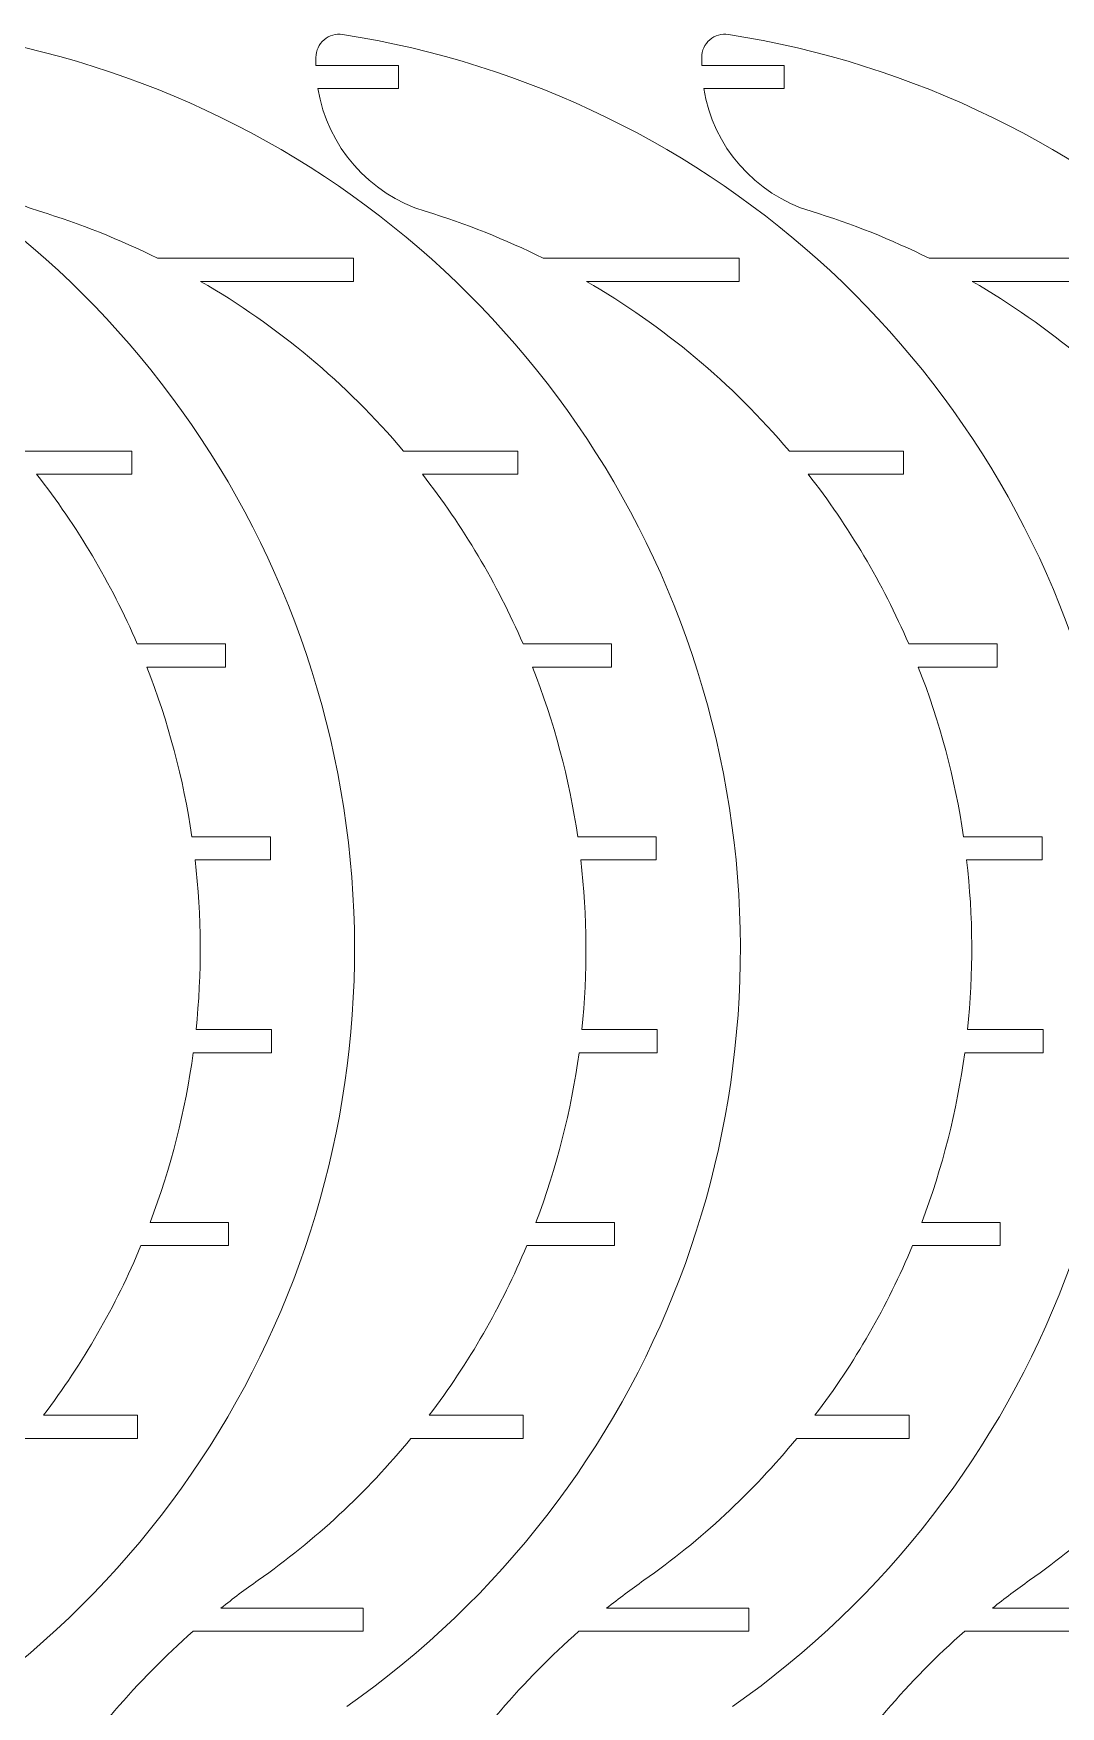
# Model space of a CAD drawing. Header units: millimetres. Extents: x -5830 to -1938, y -580 to 2011.
# Drawn here: x -5081.3 to -4948.2, y -72.1 to 144.8 of the extents above; entities that cross this region are included whole.
import ezdxf

# ---------------------------------------------------------------- set-up
doc = ezdxf.new("R2010")
doc.units = ezdxf.units.MM
doc.header["$MEASUREMENT"] = 0
doc.layers.add('layer 1', color=7, linetype='Continuous')

msp = doc.modelspace()

# ---------------------------------------------------------------- linework, layer by layer
at = {"layer": 'layer 1', "lineweight": 9}
for points in [[(-5090.6852, -72.1119), (-5050.648, -43.9736), (-5031.7079, 5.6574), (-5042.8199, 53.3151), (-5042.8199, 53.3151), (-5053.9318, 100.9729), (-5092.8696, 137.109), (-5141.2231, 144.6378)], [(-5090.6852, -72.1119), (-5050.648, -43.9736), (-5031.7079, 5.6574), (-5042.8199, 53.3151), (-5042.8199, 53.3151), (-5053.9318, 100.9729), (-5092.8696, 137.109), (-5141.2231, 144.6378)], [(-5040.6852, -72.1119), (-5000.648, -43.9736), (-4981.7079, 5.6574), (-4992.8199, 53.3151), (-4992.8199, 53.3151), (-5003.9318, 100.9729), (-5042.8696, 137.109), (-5091.2231, 144.6378)], [(-5040.6852, -72.1119), (-5000.648, -43.9736), (-4981.7079, 5.6574), (-4992.8199, 53.3151), (-4992.8199, 53.3151), (-5003.9318, 100.9729), (-5042.8696, 137.109), (-5091.2231, 144.6378)], [(-5041.2237, 144.6379), (-5042.0895, 144.7727), (-5042.971, 144.5223), (-5043.6366, 143.9523), (-5043.6366, 143.9523), (-5044.3021, 143.3824), (-5044.6852, 142.5499), (-5044.6852, 141.6736)], [(-5041.2237, 144.6379), (-5042.0895, 144.7727), (-5042.971, 144.5223), (-5043.6366, 143.9523), (-5043.6366, 143.9523), (-5044.3021, 143.3824), (-5044.6852, 142.5499), (-5044.6852, 141.6736)], [(-4990.6852, -72.1119), (-4950.648, -43.9736), (-4931.7079, 5.6574), (-4942.8199, 53.3151), (-4942.8199, 53.3151), (-4953.9318, 100.9729), (-4992.8696, 137.109), (-5041.2231, 144.6378)], [(-4990.6852, -72.1119), (-4950.648, -43.9736), (-4931.7079, 5.6574), (-4942.8199, 53.3151), (-4942.8199, 53.3151), (-4953.9318, 100.9729), (-4992.8696, 137.109), (-5041.2231, 144.6378)], [(-4991.2237, 144.6379), (-4992.0895, 144.7727), (-4992.971, 144.5223), (-4993.6366, 143.9523), (-4993.6366, 143.9523), (-4994.3021, 143.3824), (-4994.6852, 142.5499), (-4994.6852, 141.6736)], [(-4991.2237, 144.6379), (-4992.0895, 144.7727), (-4992.971, 144.5223), (-4993.6366, 143.9523), (-4993.6366, 143.9523), (-4994.3021, 143.3824), (-4994.6852, 142.5499), (-4994.6852, 141.6736)], [(-4940.6852, -72.1119), (-4900.648, -43.9736), (-4881.7079, 5.6574), (-4892.8199, 53.3151), (-4892.8199, 53.3151), (-4903.9318, 100.9729), (-4942.8696, 137.109), (-4991.2231, 144.6378)], [(-4940.6852, -72.1119), (-4900.648, -43.9736), (-4881.7079, 5.6574), (-4892.8199, 53.3151), (-4892.8199, 53.3151), (-4903.9318, 100.9729), (-4942.8696, 137.109), (-4991.2231, 144.6378)]]:
    msp.add_open_spline(points, degree=3, knots=[0, 0, 0, 0, 0.33333333, 0.33333333, 0.33333333, 0.33333333, 1, 1, 1, 1], dxfattribs=at)
for points in [[(-5044.6852, 140.849), (-5044.6852, 140.849), (-5044.6852, 141.6736), (-5044.6852, 141.6736)], [(-5044.6852, 140.849), (-5044.6852, 140.849), (-5044.6852, 141.6736), (-5044.6852, 141.6736)], [(-4994.6852, 140.849), (-4994.6852, 140.849), (-4994.6852, 141.6736), (-4994.6852, 141.6736)], [(-4994.6852, 140.849), (-4994.6852, 140.849), (-4994.6852, 141.6736), (-4994.6852, 141.6736)], [(-5044.6852, 140.849), (-5044.6852, 140.7786), (-5044.6849, 140.7083), (-5044.6841, 140.6379)], [(-5044.6852, 140.849), (-5044.6852, 140.7786), (-5044.6849, 140.7083), (-5044.6841, 140.6379)], [(-5034.0005, 140.6379), (-5034.0005, 140.6379), (-5044.6841, 140.6379), (-5044.6841, 140.6379)], [(-5034.0005, 140.6379), (-5034.0005, 140.6379), (-5044.6841, 140.6379), (-5044.6841, 140.6379)], [(-5034.0005, 140.6379), (-5034.0005, 140.6379), (-5034.0005, 137.6379), (-5034.0005, 137.6379)], [(-5034.0005, 140.6379), (-5034.0005, 140.6379), (-5034.0005, 137.6379), (-5034.0005, 137.6379)], [(-4994.6852, 140.849), (-4994.6852, 140.7786), (-4994.6849, 140.7083), (-4994.6841, 140.6379)], [(-4994.6852, 140.849), (-4994.6852, 140.7786), (-4994.6849, 140.7083), (-4994.6841, 140.6379)], [(-4984.0005, 140.6379), (-4984.0005, 140.6379), (-4994.6841, 140.6379), (-4994.6841, 140.6379)], [(-4984.0005, 140.6379), (-4984.0005, 140.6379), (-4994.6841, 140.6379), (-4994.6841, 140.6379)], [(-4984.0005, 140.6379), (-4984.0005, 140.6379), (-4984.0005, 137.6379), (-4984.0005, 137.6379)], [(-4984.0005, 140.6379), (-4984.0005, 140.6379), (-4984.0005, 137.6379), (-4984.0005, 137.6379)], [(-5094.4258, 137.6379), (-5093.2021, 130.115), (-5087.8089, 123.9416), (-5080.5186, 121.7186)], [(-5094.4258, 137.6379), (-5093.2021, 130.115), (-5087.8089, 123.9416), (-5080.5186, 121.7186)], [(-5044.4258, 137.6379), (-5043.2021, 130.115), (-5037.8089, 123.9416), (-5030.5186, 121.7186)], [(-5034.0005, 137.6379), (-5034.0005, 137.6379), (-5044.4258, 137.6379), (-5044.4258, 137.6379)], [(-5044.4258, 137.6379), (-5043.2021, 130.115), (-5037.8089, 123.9416), (-5030.5186, 121.7186)], [(-5034.0005, 137.6379), (-5034.0005, 137.6379), (-5044.4258, 137.6379), (-5044.4258, 137.6379)], [(-4994.4258, 137.6379), (-4993.2021, 130.115), (-4987.8089, 123.9416), (-4980.5186, 121.7186)], [(-4984.0005, 137.6379), (-4984.0005, 137.6379), (-4994.4258, 137.6379), (-4994.4258, 137.6379)], [(-4994.4258, 137.6379), (-4993.2021, 130.115), (-4987.8089, 123.9416), (-4980.5186, 121.7186)], [(-4984.0005, 137.6379), (-4984.0005, 137.6379), (-4994.4258, 137.6379), (-4994.4258, 137.6379)], [(-5065.2221, 115.6379), (-5070.1452, 118.0817), (-5075.2613, 120.1155), (-5080.5186, 121.7186)], [(-5065.2221, 115.6379), (-5070.1452, 118.0817), (-5075.2613, 120.1155), (-5080.5186, 121.7186)], [(-5015.2221, 115.6379), (-5020.1452, 118.0817), (-5025.2613, 120.1155), (-5030.5186, 121.7186)], [(-5015.2221, 115.6379), (-5020.1452, 118.0817), (-5025.2613, 120.1155), (-5030.5186, 121.7186)], [(-4965.2221, 115.6379), (-4970.1452, 118.0817), (-4975.2613, 120.1155), (-4980.5186, 121.7186)], [(-4965.2221, 115.6379), (-4970.1452, 118.0817), (-4975.2613, 120.1155), (-4980.5186, 121.7186)], [(-5039.8293, 115.6379), (-5039.8293, 115.6379), (-5065.2221, 115.6379), (-5065.2221, 115.6379)], [(-5039.8293, 115.6379), (-5039.8293, 115.6379), (-5065.2221, 115.6379), (-5065.2221, 115.6379)], [(-5039.8293, 115.6379), (-5039.8293, 115.6379), (-5039.8293, 112.6379), (-5039.8293, 112.6379)], [(-5039.8293, 115.6379), (-5039.8293, 115.6379), (-5039.8293, 112.6379), (-5039.8293, 112.6379)], [(-4989.8293, 115.6379), (-4989.8293, 115.6379), (-5015.2221, 115.6379), (-5015.2221, 115.6379)], [(-4989.8293, 115.6379), (-4989.8293, 115.6379), (-5015.2221, 115.6379), (-5015.2221, 115.6379)], [(-4989.8293, 115.6379), (-4989.8293, 115.6379), (-4989.8293, 112.6379), (-4989.8293, 112.6379)], [(-4989.8293, 115.6379), (-4989.8293, 115.6379), (-4989.8293, 112.6379), (-4989.8293, 112.6379)], [(-4939.8293, 115.6379), (-4939.8293, 115.6379), (-4965.2221, 115.6379), (-4965.2221, 115.6379)], [(-4939.8293, 115.6379), (-4939.8293, 115.6379), (-4965.2221, 115.6379), (-4965.2221, 115.6379)], [(-5033.3273, 90.6379), (-5040.7631, 99.4311), (-5049.662, 106.8738), (-5059.6313, 112.6379)], [(-5039.8293, 112.6379), (-5039.8293, 112.6379), (-5059.6313, 112.6379), (-5059.6313, 112.6379)], [(-5033.3273, 90.6379), (-5040.7631, 99.4311), (-5049.662, 106.8738), (-5059.6313, 112.6379)], [(-5039.8293, 112.6379), (-5039.8293, 112.6379), (-5059.6313, 112.6379), (-5059.6313, 112.6379)], [(-4983.3273, 90.6379), (-4990.7631, 99.4311), (-4999.662, 106.8738), (-5009.6313, 112.6379)], [(-4989.8293, 112.6379), (-4989.8293, 112.6379), (-5009.6313, 112.6379), (-5009.6313, 112.6379)], [(-4983.3273, 90.6379), (-4990.7631, 99.4311), (-4999.662, 106.8738), (-5009.6313, 112.6379)], [(-4989.8293, 112.6379), (-4989.8293, 112.6379), (-5009.6313, 112.6379), (-5009.6313, 112.6379)], [(-4933.3273, 90.6379), (-4940.7631, 99.4311), (-4949.662, 106.8738), (-4959.6313, 112.6379)], [(-4939.8293, 112.6379), (-4939.8293, 112.6379), (-4959.6313, 112.6379), (-4959.6313, 112.6379)], [(-4933.3273, 90.6379), (-4940.7631, 99.4311), (-4949.662, 106.8738), (-4959.6313, 112.6379)], [(-4939.8293, 112.6379), (-4939.8293, 112.6379), (-4959.6313, 112.6379), (-4959.6313, 112.6379)], [(-5068.5391, 90.6379), (-5068.5391, 90.6379), (-5083.3273, 90.6379), (-5083.3273, 90.6379)], [(-5068.5391, 90.6379), (-5068.5391, 90.6379), (-5083.3273, 90.6379), (-5083.3273, 90.6379)], [(-5068.5391, 90.6379), (-5068.5391, 90.6379), (-5068.5391, 87.6379), (-5068.5391, 87.6379)], [(-5068.5391, 90.6379), (-5068.5391, 90.6379), (-5068.5391, 87.6379), (-5068.5391, 87.6379)], [(-5018.5391, 90.6379), (-5018.5391, 90.6379), (-5033.3273, 90.6379), (-5033.3273, 90.6379)], [(-5018.5391, 90.6379), (-5018.5391, 90.6379), (-5033.3273, 90.6379), (-5033.3273, 90.6379)], [(-5018.5391, 90.6379), (-5018.5391, 90.6379), (-5018.5391, 87.6379), (-5018.5391, 87.6379)], [(-5018.5391, 90.6379), (-5018.5391, 90.6379), (-5018.5391, 87.6379), (-5018.5391, 87.6379)], [(-4968.5391, 90.6379), (-4968.5391, 90.6379), (-4983.3273, 90.6379), (-4983.3273, 90.6379)], [(-4968.5391, 90.6379), (-4968.5391, 90.6379), (-4983.3273, 90.6379), (-4983.3273, 90.6379)], [(-4968.5391, 90.6379), (-4968.5391, 90.6379), (-4968.5391, 87.6379), (-4968.5391, 87.6379)], [(-4968.5391, 90.6379), (-4968.5391, 90.6379), (-4968.5391, 87.6379), (-4968.5391, 87.6379)], [(-5067.8478, 65.6379), (-5071.2351, 73.4992), (-5075.6178, 80.8929), (-5080.8882, 87.6379)], [(-5068.5391, 87.6379), (-5068.5391, 87.6379), (-5080.8882, 87.6379), (-5080.8882, 87.6379)], [(-5067.8478, 65.6379), (-5071.2351, 73.4992), (-5075.6178, 80.8929), (-5080.8882, 87.6379)], [(-5068.5391, 87.6379), (-5068.5391, 87.6379), (-5080.8882, 87.6379), (-5080.8882, 87.6379)], [(-5017.8478, 65.6379), (-5021.2351, 73.4992), (-5025.6178, 80.8929), (-5030.8882, 87.6379)], [(-5018.5391, 87.6379), (-5018.5391, 87.6379), (-5030.8882, 87.6379), (-5030.8882, 87.6379)], [(-5017.8478, 65.6379), (-5021.2351, 73.4992), (-5025.6178, 80.8929), (-5030.8882, 87.6379)], [(-5018.5391, 87.6379), (-5018.5391, 87.6379), (-5030.8882, 87.6379), (-5030.8882, 87.6379)], [(-4967.8478, 65.6379), (-4971.2351, 73.4992), (-4975.6178, 80.8929), (-4980.8882, 87.6379)], [(-4968.5391, 87.6379), (-4968.5391, 87.6379), (-4980.8882, 87.6379), (-4980.8882, 87.6379)], [(-4967.8478, 65.6379), (-4971.2351, 73.4992), (-4975.6178, 80.8929), (-4980.8882, 87.6379)], [(-4968.5391, 87.6379), (-4968.5391, 87.6379), (-4980.8882, 87.6379), (-4980.8882, 87.6379)], [(-5056.3975, 65.6379), (-5056.3975, 65.6379), (-5067.8478, 65.6379), (-5067.8478, 65.6379)], [(-5056.3975, 65.6379), (-5056.3975, 65.6379), (-5067.8478, 65.6379), (-5067.8478, 65.6379)], [(-5056.3975, 65.6379), (-5056.3975, 65.6379), (-5056.3975, 62.6379), (-5056.3975, 62.6379)], [(-5056.3975, 65.6379), (-5056.3975, 65.6379), (-5056.3975, 62.6379), (-5056.3975, 62.6379)], [(-5006.3975, 65.6379), (-5006.3975, 65.6379), (-5017.8478, 65.6379), (-5017.8478, 65.6379)], [(-5006.3975, 65.6379), (-5006.3975, 65.6379), (-5017.8478, 65.6379), (-5017.8478, 65.6379)], [(-5006.3975, 65.6379), (-5006.3975, 65.6379), (-5006.3975, 62.6379), (-5006.3975, 62.6379)], [(-5006.3975, 65.6379), (-5006.3975, 65.6379), (-5006.3975, 62.6379), (-5006.3975, 62.6379)], [(-4956.3975, 65.6379), (-4956.3975, 65.6379), (-4967.8478, 65.6379), (-4967.8478, 65.6379)], [(-4956.3975, 65.6379), (-4956.3975, 65.6379), (-4967.8478, 65.6379), (-4967.8478, 65.6379)], [(-4956.3975, 65.6379), (-4956.3975, 65.6379), (-4956.3975, 62.6379), (-4956.3975, 62.6379)], [(-4956.3975, 65.6379), (-4956.3975, 65.6379), (-4956.3975, 62.6379), (-4956.3975, 62.6379)], [(-5060.7525, 40.6379), (-5061.862, 48.1704), (-5063.828, 55.5516), (-5066.6125, 62.6379)], [(-5056.3975, 62.6379), (-5056.3975, 62.6379), (-5066.6125, 62.6379), (-5066.6125, 62.6379)], [(-5060.7525, 40.6379), (-5061.862, 48.1704), (-5063.828, 55.5516), (-5066.6125, 62.6379)], [(-5056.3975, 62.6379), (-5056.3975, 62.6379), (-5066.6125, 62.6379), (-5066.6125, 62.6379)], [(-5010.7525, 40.6379), (-5011.862, 48.1704), (-5013.828, 55.5516), (-5016.6125, 62.6379)], [(-5006.3975, 62.6379), (-5006.3975, 62.6379), (-5016.6125, 62.6379), (-5016.6125, 62.6379)], [(-5010.7525, 40.6379), (-5011.862, 48.1704), (-5013.828, 55.5516), (-5016.6125, 62.6379)], [(-5006.3975, 62.6379), (-5006.3975, 62.6379), (-5016.6125, 62.6379), (-5016.6125, 62.6379)], [(-4960.7525, 40.6379), (-4961.862, 48.1704), (-4963.828, 55.5516), (-4966.6125, 62.6379)], [(-4956.3975, 62.6379), (-4956.3975, 62.6379), (-4966.6125, 62.6379), (-4966.6125, 62.6379)], [(-4960.7525, 40.6379), (-4961.862, 48.1704), (-4963.828, 55.5516), (-4966.6125, 62.6379)], [(-4956.3975, 62.6379), (-4956.3975, 62.6379), (-4966.6125, 62.6379), (-4966.6125, 62.6379)], [(-5050.5732, 40.6379), (-5050.5732, 40.6379), (-5060.7525, 40.6379), (-5060.7525, 40.6379)], [(-5050.5732, 40.6379), (-5050.5732, 40.6379), (-5060.7525, 40.6379), (-5060.7525, 40.6379)], [(-5050.5732, 40.6379), (-5050.5732, 40.6379), (-5050.5732, 37.6379), (-5050.5732, 37.6379)], [(-5050.5732, 40.6379), (-5050.5732, 40.6379), (-5050.5732, 37.6379), (-5050.5732, 37.6379)], [(-5000.5732, 40.6379), (-5000.5732, 40.6379), (-5010.7525, 40.6379), (-5010.7525, 40.6379)], [(-5000.5732, 40.6379), (-5000.5732, 40.6379), (-5010.7525, 40.6379), (-5010.7525, 40.6379)], [(-5000.5732, 40.6379), (-5000.5732, 40.6379), (-5000.5732, 37.6379), (-5000.5732, 37.6379)], [(-5000.5732, 40.6379), (-5000.5732, 40.6379), (-5000.5732, 37.6379), (-5000.5732, 37.6379)], [(-4950.5732, 40.6379), (-4950.5732, 40.6379), (-4960.7525, 40.6379), (-4960.7525, 40.6379)], [(-4950.5732, 40.6379), (-4950.5732, 40.6379), (-4960.7525, 40.6379), (-4960.7525, 40.6379)], [(-4950.5732, 40.6379), (-4950.5732, 40.6379), (-4950.5732, 37.6379), (-4950.5732, 37.6379)], [(-4950.5732, 40.6379), (-4950.5732, 40.6379), (-4950.5732, 37.6379), (-4950.5732, 37.6379)], [(-5050.5732, 37.6379), (-5050.5732, 37.6379), (-5060.357, 37.6379), (-5060.357, 37.6379)], [(-5050.5732, 37.6379), (-5050.5732, 37.6379), (-5060.357, 37.6379), (-5060.357, 37.6379)], [(-5060.2305, 15.6379), (-5059.4634, 22.9534), (-5059.5058, 30.3312), (-5060.3569, 37.6374)], [(-5060.2305, 15.6379), (-5059.4634, 22.9534), (-5059.5058, 30.3312), (-5060.3569, 37.6374)], [(-5000.5732, 37.6379), (-5000.5732, 37.6379), (-5010.357, 37.6379), (-5010.357, 37.6379)], [(-5000.5732, 37.6379), (-5000.5732, 37.6379), (-5010.357, 37.6379), (-5010.357, 37.6379)], [(-5010.2305, 15.6379), (-5009.4634, 22.9534), (-5009.5058, 30.3312), (-5010.3569, 37.6374)], [(-5010.2305, 15.6379), (-5009.4634, 22.9534), (-5009.5058, 30.3312), (-5010.3569, 37.6374)], [(-4950.5732, 37.6379), (-4950.5732, 37.6379), (-4960.357, 37.6379), (-4960.357, 37.6379)], [(-4950.5732, 37.6379), (-4950.5732, 37.6379), (-4960.357, 37.6379), (-4960.357, 37.6379)], [(-4960.2305, 15.6379), (-4959.4634, 22.9534), (-4959.5058, 30.3312), (-4960.3569, 37.6374)], [(-4960.2305, 15.6379), (-4959.4634, 22.9534), (-4959.5058, 30.3312), (-4960.3569, 37.6374)], [(-5050.439, 15.6379), (-5050.439, 15.6379), (-5060.2305, 15.6379), (-5060.2305, 15.6379)], [(-5050.439, 15.6379), (-5050.439, 15.6379), (-5060.2305, 15.6379), (-5060.2305, 15.6379)], [(-5050.439, 12.6379), (-5050.439, 12.6379), (-5050.439, 15.6379), (-5050.439, 15.6379)], [(-5050.439, 12.6379), (-5050.439, 12.6379), (-5050.439, 15.6379), (-5050.439, 15.6379)], [(-5000.439, 15.6379), (-5000.439, 15.6379), (-5010.2305, 15.6379), (-5010.2305, 15.6379)], [(-5000.439, 15.6379), (-5000.439, 15.6379), (-5010.2305, 15.6379), (-5010.2305, 15.6379)], [(-5000.439, 12.6379), (-5000.439, 12.6379), (-5000.439, 15.6379), (-5000.439, 15.6379)], [(-5000.439, 12.6379), (-5000.439, 12.6379), (-5000.439, 15.6379), (-5000.439, 15.6379)], [(-4950.439, 15.6379), (-4950.439, 15.6379), (-4960.2305, 15.6379), (-4960.2305, 15.6379)], [(-4950.439, 15.6379), (-4950.439, 15.6379), (-4960.2305, 15.6379), (-4960.2305, 15.6379)], [(-4950.439, 12.6379), (-4950.439, 12.6379), (-4950.439, 15.6379), (-4950.439, 15.6379)], [(-4950.439, 12.6379), (-4950.439, 12.6379), (-4950.439, 15.6379), (-4950.439, 15.6379)], [(-5066.1715, -9.3621), (-5063.4825, -2.2643), (-5061.6102, 5.1166), (-5060.591, 12.6379)], [(-5066.1715, -9.3621), (-5063.4825, -2.2643), (-5061.6102, 5.1166), (-5060.591, 12.6379)], [(-5050.439, 12.6379), (-5050.439, 12.6379), (-5060.591, 12.6379), (-5060.591, 12.6379)], [(-5050.439, 12.6379), (-5050.439, 12.6379), (-5060.591, 12.6379), (-5060.591, 12.6379)], [(-5016.1715, -9.3621), (-5013.4825, -2.2643), (-5011.6102, 5.1166), (-5010.591, 12.6379)], [(-5016.1715, -9.3621), (-5013.4825, -2.2643), (-5011.6102, 5.1166), (-5010.591, 12.6379)], [(-5000.439, 12.6379), (-5000.439, 12.6379), (-5010.591, 12.6379), (-5010.591, 12.6379)], [(-5000.439, 12.6379), (-5000.439, 12.6379), (-5010.591, 12.6379), (-5010.591, 12.6379)], [(-4966.1715, -9.3621), (-4963.4825, -2.2643), (-4961.6102, 5.1166), (-4960.591, 12.6379)], [(-4966.1715, -9.3621), (-4963.4825, -2.2643), (-4961.6102, 5.1166), (-4960.591, 12.6379)], [(-4950.439, 12.6379), (-4950.439, 12.6379), (-4960.591, 12.6379), (-4960.591, 12.6379)], [(-4950.439, 12.6379), (-4950.439, 12.6379), (-4960.591, 12.6379), (-4960.591, 12.6379)], [(-5056.0048, -9.3621), (-5056.0048, -9.3621), (-5066.1715, -9.3621), (-5066.1715, -9.3621)], [(-5056.0048, -9.3621), (-5056.0048, -9.3621), (-5066.1715, -9.3621), (-5066.1715, -9.3621)], [(-5056.0048, -12.3621), (-5056.0048, -12.3621), (-5056.0048, -9.3621), (-5056.0048, -9.3621)], [(-5056.0048, -12.3621), (-5056.0048, -12.3621), (-5056.0048, -9.3621), (-5056.0048, -9.3621)], [(-5006.0048, -9.3621), (-5006.0048, -9.3621), (-5016.1715, -9.3621), (-5016.1715, -9.3621)], [(-5006.0048, -9.3621), (-5006.0048, -9.3621), (-5016.1715, -9.3621), (-5016.1715, -9.3621)], [(-5006.0048, -12.3621), (-5006.0048, -12.3621), (-5006.0048, -9.3621), (-5006.0048, -9.3621)], [(-5006.0048, -12.3621), (-5006.0048, -12.3621), (-5006.0048, -9.3621), (-5006.0048, -9.3621)], [(-4956.0048, -9.3621), (-4956.0048, -9.3621), (-4966.1715, -9.3621), (-4966.1715, -9.3621)], [(-4956.0048, -9.3621), (-4956.0048, -9.3621), (-4966.1715, -9.3621), (-4966.1715, -9.3621)], [(-4956.0048, -12.3621), (-4956.0048, -12.3621), (-4956.0048, -9.3621), (-4956.0048, -9.3621)], [(-4956.0048, -12.3621), (-4956.0048, -12.3621), (-4956.0048, -9.3621), (-4956.0048, -9.3621)], [(-5080.0085, -34.3621), (-5074.8765, -27.5954), (-5070.6274, -20.2026), (-5067.3638, -12.3621)], [(-5080.0085, -34.3621), (-5074.8765, -27.5954), (-5070.6274, -20.2026), (-5067.3638, -12.3621)], [(-5056.0048, -12.3621), (-5056.0048, -12.3621), (-5067.3638, -12.3621), (-5067.3638, -12.3621)], [(-5056.0048, -12.3621), (-5056.0048, -12.3621), (-5067.3638, -12.3621), (-5067.3638, -12.3621)], [(-5030.0085, -34.3621), (-5024.8765, -27.5954), (-5020.6274, -20.2026), (-5017.3638, -12.3621)], [(-5030.0085, -34.3621), (-5024.8765, -27.5954), (-5020.6274, -20.2026), (-5017.3638, -12.3621)], [(-5006.0048, -12.3621), (-5006.0048, -12.3621), (-5017.3638, -12.3621), (-5017.3638, -12.3621)], [(-5006.0048, -12.3621), (-5006.0048, -12.3621), (-5017.3638, -12.3621), (-5017.3638, -12.3621)], [(-4980.0085, -34.3621), (-4974.8765, -27.5954), (-4970.6274, -20.2026), (-4967.3638, -12.3621)], [(-4980.0085, -34.3621), (-4974.8765, -27.5954), (-4970.6274, -20.2026), (-4967.3638, -12.3621)], [(-4956.0048, -12.3621), (-4956.0048, -12.3621), (-4967.3638, -12.3621), (-4967.3638, -12.3621)], [(-4956.0048, -12.3621), (-4956.0048, -12.3621), (-4967.3638, -12.3621), (-4967.3638, -12.3621)], [(-5067.8186, -34.3621), (-5067.8186, -34.3621), (-5080.0085, -34.3621), (-5080.0085, -34.3621)], [(-5067.8186, -34.3621), (-5067.8186, -34.3621), (-5080.0085, -34.3621), (-5080.0085, -34.3621)], [(-5067.8186, -37.3621), (-5067.8186, -37.3621), (-5067.8186, -34.3621), (-5067.8186, -34.3621)], [(-5067.8186, -37.3621), (-5067.8186, -37.3621), (-5067.8186, -34.3621), (-5067.8186, -34.3621)], [(-5017.8186, -34.3621), (-5017.8186, -34.3621), (-5030.0085, -34.3621), (-5030.0085, -34.3621)], [(-5017.8186, -34.3621), (-5017.8186, -34.3621), (-5030.0085, -34.3621), (-5030.0085, -34.3621)], [(-5017.8186, -37.3621), (-5017.8186, -37.3621), (-5017.8186, -34.3621), (-5017.8186, -34.3621)], [(-5017.8186, -37.3621), (-5017.8186, -37.3621), (-5017.8186, -34.3621), (-5017.8186, -34.3621)], [(-4967.8186, -34.3621), (-4967.8186, -34.3621), (-4980.0085, -34.3621), (-4980.0085, -34.3621)], [(-4967.8186, -34.3621), (-4967.8186, -34.3621), (-4980.0085, -34.3621), (-4980.0085, -34.3621)], [(-4967.8186, -37.3621), (-4967.8186, -37.3621), (-4967.8186, -34.3621), (-4967.8186, -34.3621)], [(-4967.8186, -37.3621), (-4967.8186, -37.3621), (-4967.8186, -34.3621), (-4967.8186, -34.3621)], [(-5067.8186, -37.3621), (-5067.8186, -37.3621), (-5082.3754, -37.3621), (-5082.3754, -37.3621)], [(-5067.8186, -37.3621), (-5067.8186, -37.3621), (-5082.3754, -37.3621), (-5082.3754, -37.3621)], [(-5052.1852, -55.7488), (-5044.7803, -50.5446), (-5038.1162, -44.3592), (-5032.3754, -37.3621)], [(-5052.1852, -55.7488), (-5044.7803, -50.5446), (-5038.1162, -44.3592), (-5032.3754, -37.3621)], [(-5017.8186, -37.3621), (-5017.8186, -37.3621), (-5032.3754, -37.3621), (-5032.3754, -37.3621)], [(-5017.8186, -37.3621), (-5017.8186, -37.3621), (-5032.3754, -37.3621), (-5032.3754, -37.3621)], [(-5002.1852, -55.7488), (-4994.7803, -50.5446), (-4988.1162, -44.3592), (-4982.3754, -37.3621)], [(-5002.1852, -55.7488), (-4994.7803, -50.5446), (-4988.1162, -44.3592), (-4982.3754, -37.3621)], [(-4967.8186, -37.3621), (-4967.8186, -37.3621), (-4982.3754, -37.3621), (-4982.3754, -37.3621)], [(-4967.8186, -37.3621), (-4967.8186, -37.3621), (-4982.3754, -37.3621), (-4982.3754, -37.3621)], [(-4952.1852, -55.7488), (-4944.7803, -50.5446), (-4938.1162, -44.3592), (-4932.3754, -37.3621)], [(-4952.1852, -55.7488), (-4944.7803, -50.5446), (-4938.1162, -44.3592), (-4932.3754, -37.3621)], [(-5052.1852, -55.7488), (-5053.8296, -56.9045), (-5055.4387, -58.1094), (-5057.0105, -59.3621)], [(-5052.1852, -55.7488), (-5053.8296, -56.9045), (-5055.4387, -58.1094), (-5057.0105, -59.3621)], [(-5002.1852, -55.7488), (-5003.8296, -56.9045), (-5005.4387, -58.1094), (-5007.0105, -59.3621)], [(-5002.1852, -55.7488), (-5003.8296, -56.9045), (-5005.4387, -58.1094), (-5007.0105, -59.3621)], [(-4952.1852, -55.7488), (-4953.8296, -56.9045), (-4955.4387, -58.1094), (-4957.0105, -59.3621)], [(-4952.1852, -55.7488), (-4953.8296, -56.9045), (-4955.4387, -58.1094), (-4957.0105, -59.3621)], [(-5038.5657, -59.3621), (-5038.5657, -59.3621), (-5057.0105, -59.3621), (-5057.0105, -59.3621)], [(-5038.5657, -59.3621), (-5038.5657, -59.3621), (-5057.0105, -59.3621), (-5057.0105, -59.3621)], [(-5038.5657, -62.3621), (-5038.5657, -62.3621), (-5038.5657, -59.3621), (-5038.5657, -59.3621)], [(-5038.5657, -62.3621), (-5038.5657, -62.3621), (-5038.5657, -59.3621), (-5038.5657, -59.3621)], [(-4988.5657, -59.3621), (-4988.5657, -59.3621), (-5007.0105, -59.3621), (-5007.0105, -59.3621)], [(-4988.5657, -59.3621), (-4988.5657, -59.3621), (-5007.0105, -59.3621), (-5007.0105, -59.3621)], [(-4988.5657, -62.3621), (-4988.5657, -62.3621), (-4988.5657, -59.3621), (-4988.5657, -59.3621)], [(-4988.5657, -62.3621), (-4988.5657, -62.3621), (-4988.5657, -59.3621), (-4988.5657, -59.3621)], [(-4938.5657, -59.3621), (-4938.5657, -59.3621), (-4957.0105, -59.3621), (-4957.0105, -59.3621)], [(-4938.5657, -59.3621), (-4938.5657, -59.3621), (-4957.0105, -59.3621), (-4957.0105, -59.3621)], [(-5060.5992, -62.3621), (-5067.8849, -68.748), (-5074.204, -76.1587), (-5079.3584, -84.3621)], [(-5060.5992, -62.3621), (-5067.8849, -68.748), (-5074.204, -76.1587), (-5079.3584, -84.3621)], [(-5038.5657, -62.3621), (-5038.5657, -62.3621), (-5060.5992, -62.3621), (-5060.5992, -62.3621)], [(-5038.5657, -62.3621), (-5038.5657, -62.3621), (-5060.5992, -62.3621), (-5060.5992, -62.3621)], [(-5010.5992, -62.3621), (-5017.8849, -68.748), (-5024.204, -76.1587), (-5029.3584, -84.3621)], [(-5010.5992, -62.3621), (-5017.8849, -68.748), (-5024.204, -76.1587), (-5029.3584, -84.3621)], [(-4988.5657, -62.3621), (-4988.5657, -62.3621), (-5010.5992, -62.3621), (-5010.5992, -62.3621)], [(-4988.5657, -62.3621), (-4988.5657, -62.3621), (-5010.5992, -62.3621), (-5010.5992, -62.3621)], [(-4960.5992, -62.3621), (-4967.8849, -68.748), (-4974.204, -76.1587), (-4979.3584, -84.3621)], [(-4960.5992, -62.3621), (-4967.8849, -68.748), (-4974.204, -76.1587), (-4979.3584, -84.3621)], [(-4938.5657, -62.3621), (-4938.5657, -62.3621), (-4960.5992, -62.3621), (-4960.5992, -62.3621)], [(-4938.5657, -62.3621), (-4938.5657, -62.3621), (-4960.5992, -62.3621), (-4960.5992, -62.3621)]]:
    msp.add_open_spline(points, degree=3, dxfattribs=at)

doc.saveas('drawing.dxf')
